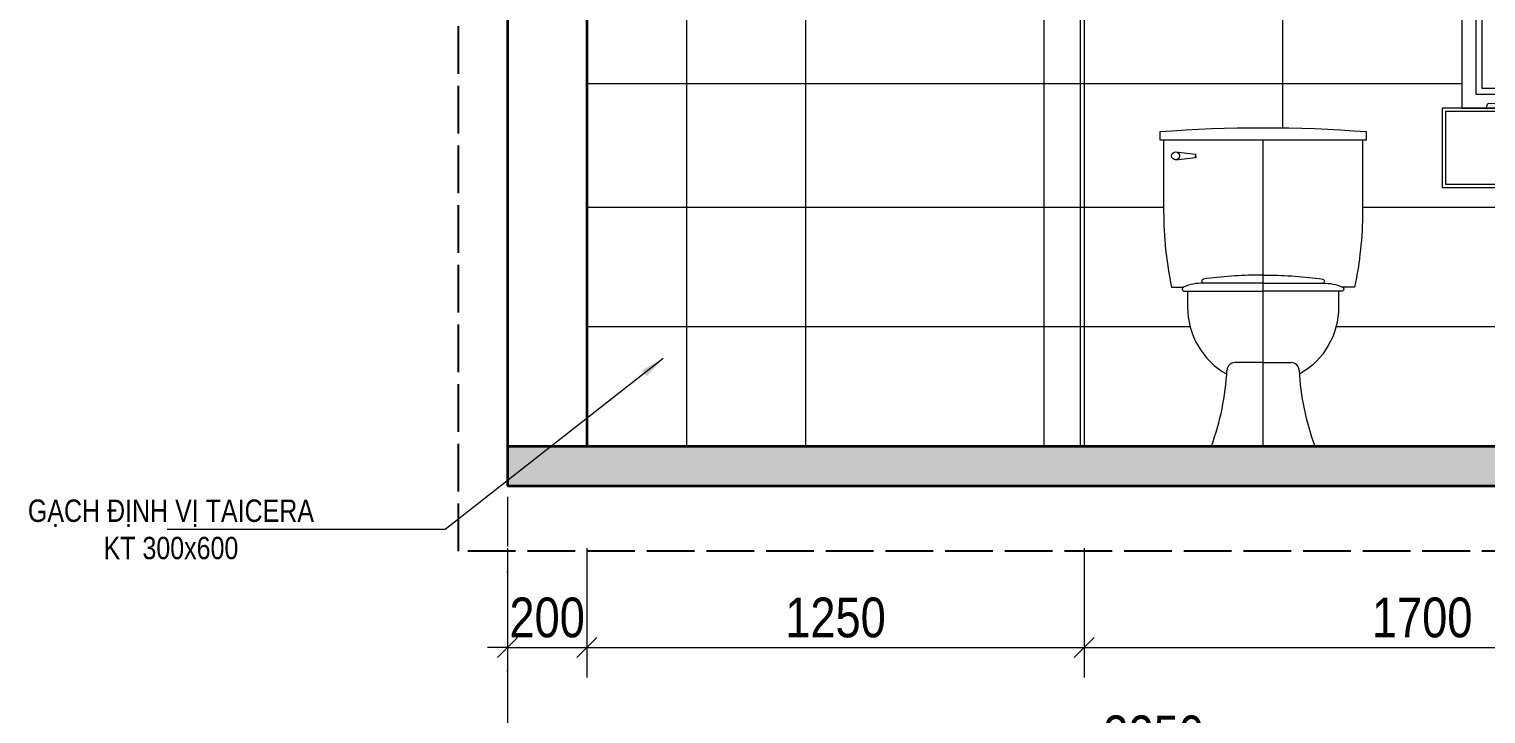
# Model space of a CAD drawing. Header units: inches. Extents: x 921646 to 2157952, y -92667 to 262089.
# Drawn here: x 1956862 to 1964188, y -1742 to 1702 of the extents above; entities that cross this region are included whole.
import ezdxf

# ---------------------------------------------------------------- set-up
doc = ezdxf.new("R2010")
doc.units = ezdxf.units.IN
doc.header["$MEASUREMENT"] = 0
doc.linetypes.add('ACAD_ISO02W100', pattern=[15, 12, -3])
doc.linetypes.add('DASHDOT', pattern=[1, 0.5, -0.25, 0, -0.25])
doc.layers.get('0').update_dxf_attribs({"lineweight": 9})
doc.layers.get('DEFPOINTS').update_dxf_attribs({"lineweight": 9})
for name, color, linetype, lineweight in [('01-WALL', 10, 'Continuous', 35), ('04-TRUC', 40, 'DASHDOT', 9), ('09-DIMOUT', 251, 'Continuous', 9), ('12 LAT GACH', 46, 'Continuous', 13), ('13 TRICH DAN', 134, 'Continuous', 9), ('16 TRICH CHI TIET', 100, 'ACAD_ISO02W100', 25), ('7 VAT DUNG', 34, 'Continuous', 15), ('dim', 252, 'Continuous', 9), ('TINHOCVANG.COM', 50, 'Continuous', 9)]:
    doc.layers.add(name, color=color, linetype=linetype, lineweight=lineweight)
doc.styles.add('CHU', font='arial.ttf')
doc.styles.add('IN', font='VHARIAL.TTF')
doc.styles.add('tvsimil', font='tvsimli.shx', dxfattribs={"width": 0.85})
doc.dimstyles.new('50c', dxfattribs={"dimtxt": 200, "dimasz": 100, "dimexe": 150, "dimexo": 100, "dimgap": 50, "dimtad": 1, "dimdec": 0, "dimlfac": 0.5, "dimrnd": 1, "dimzin": 0, "dimdsep": 32, "dimtxsty": 'tvsimil', "dimblk": 'OBLIQUE', "dimcen": -0.09, "dimdle": 100, "dimclrd": 15, "dimclre": 15, "dimclrt": 3, "dimadec": 0, "dimazin": 0, "dimtfac": 1, "dimtdec": 0, "dimtix": 1, "dimtmove": 1, "dimatfit": 3, "dimfxl": 500, "dimfxlon": 1, "dimtolj": 1, "dimtzin": 0, "dimlwd": 13, "dimlwe": 13, "dimarcsym": 0})
doc.dimstyles.new('VJC100', dxfattribs={"dimscale": 1.2, "dimtxt": 200, "dimasz": 100, "dimexe": 100, "dimexo": 0, "dimgap": 60, "dimtad": 1, "dimdec": 0, "dimlfac": -1, "dimzin": 9, "dimdsep": 46, "dimtxsty": 'CHU', "dimblk": 'ARCHTICK', "dimcen": 0.9, "dimdle": 100, "dimclrd": 251, "dimclre": 251, "dimclrt": 3, "dimadec": 0, "dimazin": 0, "dimtfac": 1, "dimtdec": 0, "dimtix": 1, "dimtmove": 2, "dimatfit": 3, "dimfxl": 500, "dimtolj": 1, "dimtzin": 0, "dimlwd": 13, "dimlwe": 9, "dimarcsym": 0})

# ---------------------------------------------------------------- blocks, each defined once
blk = doc.blocks.new('md-lavabo3')
at = {"color": 44, "linetype": 'Continuous'}
for p, q in [((200, 1100), (-200, 500)), ((92.3, 983.5), (-51.8, 767.3)), ((110.2, 920.2), (-47.2, 684.1)), ((0, 350.3), (0, 367.5)), ((-62.8, 350.6), (-65.3, 320.6)), ((-52.8, 350.6), (-50.3, 320.6)), ((52.8, 350.6), (50.3, 320.6)), ((62.8, 350.6), (65.3, 320.6))]:
    blk.add_line(p, q, dxfattribs=at)
at = {"linetype": 'Continuous'}
for points in [[(350, 300), (350, 1350), (-350, 1350), (-350, 300)], [(315, 335), (315, 1315), (-315, 1315), (-315, 335)], [(300, 350), (300, 1300), (-300, 1300), (-300, 350)], [(-400, 300), (-400, 100), (400, 100), (400, 300)], [(-391.5, 291.5), (-391.5, 108.5), (391.5, 108.5), (391.5, 291.5)]]:
    blk.add_lwpolyline(points, close=True, dxfattribs=at)
at = {"color": 44, "linetype": 'Continuous'}
blk.add_lwpolyline([(-23.1, 321.2), (-17.1, 357, -0.371222), (-4.4, 367.5, 0.008086), (-0.2, 367.5, 0.008086), (4, 367.5, -0.371222), (16.6, 357), (22.6, 321.1)], format="xyb", dxfattribs=at)
for points in [[(-75.3, 320.6), (-70.3, 350.6), (-45.3, 350.6), (-40.3, 320.6)], [(75.3, 320.6), (70.3, 350.6), (45.3, 350.6), (40.3, 320.6)]]:
    blk.add_lwpolyline(points, dxfattribs=at)
blk.add_lwpolyline([(-14, 350.3), (-14, 339.6), (12.9, 339.6), (12.9, 350.3)], close=True, dxfattribs=at)
at = {"linetype": 'Continuous'}
for points in [[(-289.5, 300), (-284.7, 311.7), (0, 317.7)], [(289.5, 300), (284.7, 311.7), (0, 317.7)]]:
    blk.add_lwpolyline(points, dxfattribs=at)
blk = doc.blocks.new('md-boncau1')
at = {"color": 44, "linetype": 'Continuous'}
blk.add_line((0, 0), (0, 770), dxfattribs=at)
at = {"linetype": 'Continuous'}
for q in [(-70.7, 210), (70.7, 210)]:
    blk.add_line((0, 210), q, dxfattribs=at)
blk.add_line((-130, 0), (130, 0))
blk.add_lwpolyline([(260, 790, 0.038462), (-260, 790), (-260, 770), (260, 770)], format="xyb", close=True, dxfattribs=at)
for points in [[(-250, 770), (-250, 590, 0.052487), (-230, 400), (-200, 400)], [(250, 770), (250, 590, -0.052487), (230, 400), (200, 400)], [(0, 410), (-150, 410, 0.09902), (-200, 400, 0.666667), (-200, 390), (0, 390)], [(0, 430), (-10, 430, 0.035669), (-150, 420, 0.866667), (-150, 410, -0.332935)], [(0, 430), (10, 430, -0.035669), (150, 420, -0.866667), (150, 410, 0.332935)], [(0, 410), (150, 410, -0.09902), (200, 400, -0.666667), (200, 390), (0, 390)], [(-190, 390), (-190, 350, 0.270252), (-91.3, 180.7, -0.139928)], [(190, 390), (190, 350, -0.268281), (92.5, 181.4, 0.139928)]]:
    blk.add_lwpolyline(points, format="xyb", dxfattribs=at)
at = {"color": 44, "linetype": 'Continuous'}
for points in [[(-220, 740), (-169.5, 734.4), (-168.8, 725.1)], [(-220, 720), (-169.5, 725.6), (-168.8, 734.9)]]:
    blk.add_lwpolyline(points, dxfattribs=at)
blk.add_circle((-220, 730), 10, dxfattribs=at)
at = {"linetype": 'Continuous'}
for centre, radius, start, end in [((-734.5, 223.9), 644.6, 339.6712, 357.0722), ((-70.7, 190), 20, 90, 177.0722), ((70.7, 190), 20, 2.9278, 90), ((734.5, 223.9), 644.6, 182.9278, 200.3288)]:
    blk.add_arc(centre, radius, start, end, dxfattribs=at)
blk = doc.blocks.new('_Oblique')
at = {"color": 0, "linetype": 'ByBlock', "lineweight": -2}
blk.add_line((-0.5, -0.5), (0.5, 0.5), dxfattribs=at)
blk = doc.blocks.new('*D582')
at = {"layer": '09-DIMOUT', "color": 15, "linetype": 'Continuous', "lineweight": 13, "transparency": 16777216}
for p, q in [((1959267.3, -908.2), (1959267.3, -1558.2)), ((1959667.3, -908.2), (1959667.3, -1558.2)), ((1959267.3, -1408.2), (1959167.3, -1408.2)), ((1959267.3, -1408.2), (1959667.3, -1408.2)), ((1959667.3, -1408.2), (1959767.3, -1408.2))]:
    blk.add_line(p, q, dxfattribs=at)
at = {"layer": 'DEFPOINTS', "color": 0, "transparency": 16777216}
for p in [(1959667.3, -395.2), (1959267.3, -595.2), (1959667.3, -1408.2)]:
    blk.add_point(p, dxfattribs=at)
at = {"layer": '09-DIMOUT', "color": 15, "lineweight": 13, "transparency": 16777216, "xscale": 100, "yscale": 100, "zscale": 100}
blk.add_blockref('_Oblique', (1959267.3, -1408.2), dxfattribs=at)
at = {"layer": '09-DIMOUT', "color": 15, "lineweight": 13, "transparency": 16777216, "xscale": 100, "yscale": 100, "zscale": 100, "rotation": 180}
blk.add_blockref('_Oblique', (1959667.3, -1408.2), dxfattribs=at)
at = {"layer": '09-DIMOUT', "color": 3, "transparency": 16777216, "insert": (1959467.3, -1258.2), "char_height": 200, "attachment_point": 5, "style": 'tvsimil'}
blk.add_mtext('\\A1;200', dxfattribs=at)
blk = doc.blocks.new('*D583')
at = {"layer": '09-DIMOUT', "color": 15, "linetype": 'Continuous', "lineweight": 13, "transparency": 16777216}
for p, q in [((1959667.3, -908.2), (1959667.3, -1558.2)), ((1962167.3, -908.2), (1962167.3, -1558.2)), ((1959567.3, -1408.2), (1962267.3, -1408.2))]:
    blk.add_line(p, q, dxfattribs=at)
at = {"layer": 'DEFPOINTS', "color": 0, "transparency": 16777216}
for p in [(1959667.3, -395.2), (1962167.3, -395.2), (1962167.3, -1408.2)]:
    blk.add_point(p, dxfattribs=at)
at = {"layer": '09-DIMOUT', "color": 15, "lineweight": 13, "transparency": 16777216, "xscale": 100, "yscale": 100, "zscale": 100, "rotation": 180}
blk.add_blockref('_Oblique', (1959667.3, -1408.2), dxfattribs=at)
at = {"layer": '09-DIMOUT', "color": 15, "lineweight": 13, "transparency": 16777216, "xscale": 100, "yscale": 100, "zscale": 100}
blk.add_blockref('_Oblique', (1962167.3, -1408.2), dxfattribs=at)
at = {"layer": '09-DIMOUT', "color": 3, "transparency": 16777216, "insert": (1960917.3, -1258.2), "char_height": 200, "attachment_point": 5, "style": 'tvsimil'}
blk.add_mtext('\\A1;1250', dxfattribs=at)
blk = doc.blocks.new('*D584')
at = {"layer": '09-DIMOUT', "color": 15, "linetype": 'Continuous', "lineweight": 13, "transparency": 16777216}
for p, q in [((1962167.3, -908.2), (1962167.3, -1558.2)), ((1965567.3, -908.2), (1965567.3, -1558.2)), ((1962067.3, -1408.2), (1965667.3, -1408.2))]:
    blk.add_line(p, q, dxfattribs=at)
at = {"layer": 'DEFPOINTS', "color": 0, "transparency": 16777216}
for p in [(1962167.3, -395.2), (1965567.3, -395.1), (1965567.3, -1408.2)]:
    blk.add_point(p, dxfattribs=at)
at = {"layer": '09-DIMOUT', "color": 15, "lineweight": 13, "transparency": 16777216, "xscale": 100, "yscale": 100, "zscale": 100, "rotation": 180}
blk.add_blockref('_Oblique', (1962167.3, -1408.2), dxfattribs=at)
at = {"layer": '09-DIMOUT', "color": 15, "lineweight": 13, "transparency": 16777216, "xscale": 100, "yscale": 100, "zscale": 100}
blk.add_blockref('_Oblique', (1965567.3, -1408.2), dxfattribs=at)
at = {"layer": '09-DIMOUT', "color": 3, "transparency": 16777216, "insert": (1963867.3, -1258.2), "char_height": 200, "attachment_point": 5, "style": 'tvsimil'}
blk.add_mtext('\\A1;1700', dxfattribs=at)
blk = doc.blocks.new('*D586')
at = {"layer": '09-DIMOUT', "color": 15, "linetype": 'Continuous', "lineweight": 13, "transparency": 16777216}
for p, q in [((1966743.4, 1387.8), (1966743.4, -495.2)), ((1966243.4, 1287.8), (1966893.4, 1287.8)), ((1966243.4, -395.2), (1966893.4, -395.2))]:
    blk.add_line(p, q, dxfattribs=at)
at = {"layer": 'DEFPOINTS', "color": 0, "transparency": 16777216}
for p in [(1963967.3, 1287.8), (1963967.3, -395.2), (1966743.4, -395.2)]:
    blk.add_point(p, dxfattribs=at)
at = {"layer": '09-DIMOUT', "color": 15, "lineweight": 13, "transparency": 16777216, "xscale": 100, "yscale": 100, "zscale": 100}
for p, rotation in [((1966743.4, 1287.8), 90), ((1966743.4, -395.2), 270)]:
    blk.add_blockref('_Oblique', p, dxfattribs=dict(at, rotation=rotation))
at = {"layer": '09-DIMOUT', "color": 3, "transparency": 16777216, "insert": (1966593.4, 446.3), "char_height": 200, "attachment_point": 5, "rotation": 90, "style": 'tvsimil'}
blk.add_mtext('\\A1;842', dxfattribs=at)
blk = doc.blocks.new('*D592')
at = {"layer": '09-DIMOUT', "color": 15, "linetype": 'Continuous', "lineweight": 13, "transparency": 16777216}
for p, q in [((1959267.3, -1501.6), (1959267.3, -2151.6)), ((1965767.3, -1501.6), (1965767.3, -2151.6)), ((1959167.3, -2001.6), (1965867.3, -2001.6))]:
    blk.add_line(p, q, dxfattribs=at)
at = {"layer": 'DEFPOINTS', "color": 0, "transparency": 16777216}
for p in [(1965767.3, -395.2), (1959267.3, -595.2), (1965767.3, -2001.6)]:
    blk.add_point(p, dxfattribs=at)
at = {"layer": '09-DIMOUT', "color": 15, "lineweight": 13, "transparency": 16777216, "xscale": 100, "yscale": 100, "zscale": 100, "rotation": 180}
blk.add_blockref('_Oblique', (1959267.3, -2001.6), dxfattribs=at)
at = {"layer": '09-DIMOUT', "color": 15, "lineweight": 13, "transparency": 16777216, "xscale": 100, "yscale": 100, "zscale": 100}
blk.add_blockref('_Oblique', (1965767.3, -2001.6), dxfattribs=at)
at = {"layer": '09-DIMOUT', "color": 3, "transparency": 16777216, "insert": (1962517.3, -1851.6), "char_height": 200, "attachment_point": 5, "style": 'tvsimil'}
blk.add_mtext('\\A1;3250', dxfattribs=at)
blk = doc.blocks.new('_ArchTick')
at = {"layer": 'dim', "const_width": 0.15}
blk.add_lwpolyline([(0.2, 0.2), (-0.2, -0.2)], dxfattribs=at)

msp = doc.modelspace()

# ---------------------------------------------------------------- hatches: boundary and pattern name
at = {"layer": '09-DIMOUT'}
h = msp.add_hatch(color=256, dxfattribs=at)
h.dxf.hatch_style = 1
h.paths.add_polyline_path([(1966208.1, -595.2), (1966208.1, -395.2), (1959267.3, -395.2), (1959267.3, -595.2)])
h.paths.add_polyline_path([(1965767.3, 4794.8), (1965767.3, 4994.8), (1965567.3, 4994.8), (1965567.3, 4794.8)])
h.paths.add_polyline_path([(1966208.1, 5304.8), (1966208.1, 5504.8), (1959267.3, 5504.8), (1959267.3, 5304.8)])

# ---------------------------------------------------------------- linework, layer by layer
at = {"layer": '01-WALL'}
for p, q in [((1959267.3, 5846.8), (1959267.3, -595.2)), ((1959667.3, 5304.8), (1959667.3, -395.2)), ((1959267.3, -395.2), (1966208.1, -395.2)), ((1959267.3, -595.2), (1966208.1, -595.2))]:
    msp.add_line(p, q, dxfattribs=at)
at = {"layer": '04-TRUC', "ltscale": 500}
msp.add_line((1959267.3, 6851.2), (1959267.3, -2419.7), dxfattribs=at)
at = {"layer": '09-DIMOUT'}
for p, q in [((1960167.3, 4794.8), (1960167.3, -395.2)), ((1962147.3, 4004.8), (1962147.3, -395.2)), ((1962167.3, 4004.8), (1962167.3, -395.2))]:
    msp.add_line(p, q, dxfattribs=at)
at = {"layer": '12 LAT GACH', "ltscale": 20}
for p, q in [((1960767.3, -395), (1960767.3, 4794.8)), ((1961967.3, -395), (1961967.3, 4794.8)), ((1963167.3, 1204), (1963167.3, 4794.8)), ((1964067.3, 1426.4), (1959667.3, 1426.8)), ((1962567.3, 804.7), (1959667.3, 805)), ((1965567.4, 804.5), (1963567.3, 804.7)), ((1962700.3, 204.9), (1959667.3, 205.2)), ((1965567.4, 204.7), (1963434.3, 204.9))]:
    msp.add_line(p, q, dxfattribs=at)
at = {"layer": '16 TRICH CHI TIET', "ltscale": 20}
msp.add_lwpolyline([(1966208.1, -923.2), (1959021.1, -923.2), (1959021.1, 5846.8), (1966208.1, 5846.8)], close=True, dxfattribs=at)

# ---------------------------------------------------------------- block references
at = {"layer": '7 VAT DUNG', "xscale": 2, "yscale": 2, "zscale": 2}
msp.add_blockref('md-lavabo3', (1964767.3, 704.8), dxfattribs=at)
at = {"layer": 'TINHOCVANG.COM', "xscale": 2, "yscale": 2, "zscale": 2}
msp.add_blockref('md-boncau1', (1963067.3, -395.2), dxfattribs=at)

# ---------------------------------------------------------------- texts
at = {"layer": '13 TRICH DAN', "insert": (1957575.5, -965.5), "char_height": 112.5, "attachment_point": 8, "style": 'IN'}
msp.add_mtext('{\\fArial|b0|i0|c0|p34;\\W0.8;GẠCH ĐỊNH VỊ TAICERA\\PKT 300x600}', dxfattribs=at)

# ---------------------------------------------------------------- dimensions: what is measured, and where the dimension line sits
at = {"layer": '09-DIMOUT'}
dim = msp.add_linear_dim(base=(1966743.3832538, -395.2282605), p1=(1963967.3214532, 1287.7717395), p2=(1963967.3214532, -395.2282605), angle=90, dimstyle='50c', dxfattribs=at)
dim.commit()
dim.dimension.update_dxf_attribs({"geometry": '*D586', "text_midpoint": (1966593.3832538, 446.2717395)})
for base, p1, p2, picture, middle in [((1959667.3, -1408.2), (1959267.3, -595.2), (1959667.3, -395.2), '*D582', (1959467.3, -1258.2)), ((1965767.3, -2001.6), (1959267.3, -595.2), (1965767.3, -395.2), '*D592', (1962517.3, -1851.6)), ((1962167.3, -1408.2), (1959667.3, -395.2), (1962167.3, -395.2), '*D583', (1960917.3, -1258.2)), ((1965567.3, -1408.2), (1962167.3, -395.2), (1965567.3, -395.1), '*D584', (1963867.3, -1258.2))]:
    dim = msp.add_linear_dim(base=base, p1=p1, p2=p2, dimstyle='50c', dxfattribs=at)
    dim.commit()
    dim.dimension.update_dxf_attribs({"geometry": picture, "text_midpoint": middle})

# ---------------------------------------------------------------- leaders
at = {"layer": '13 TRICH DAN'}
msp.add_leader([(1960050.8, 45.8), (1958953.7, -814.4), (1957557.3, -814.4)], dimstyle='VJC100', override={"dimscale": 1.2, "dimtad": 0}, dxfattribs=at)

doc.saveas('drawing.dxf')
